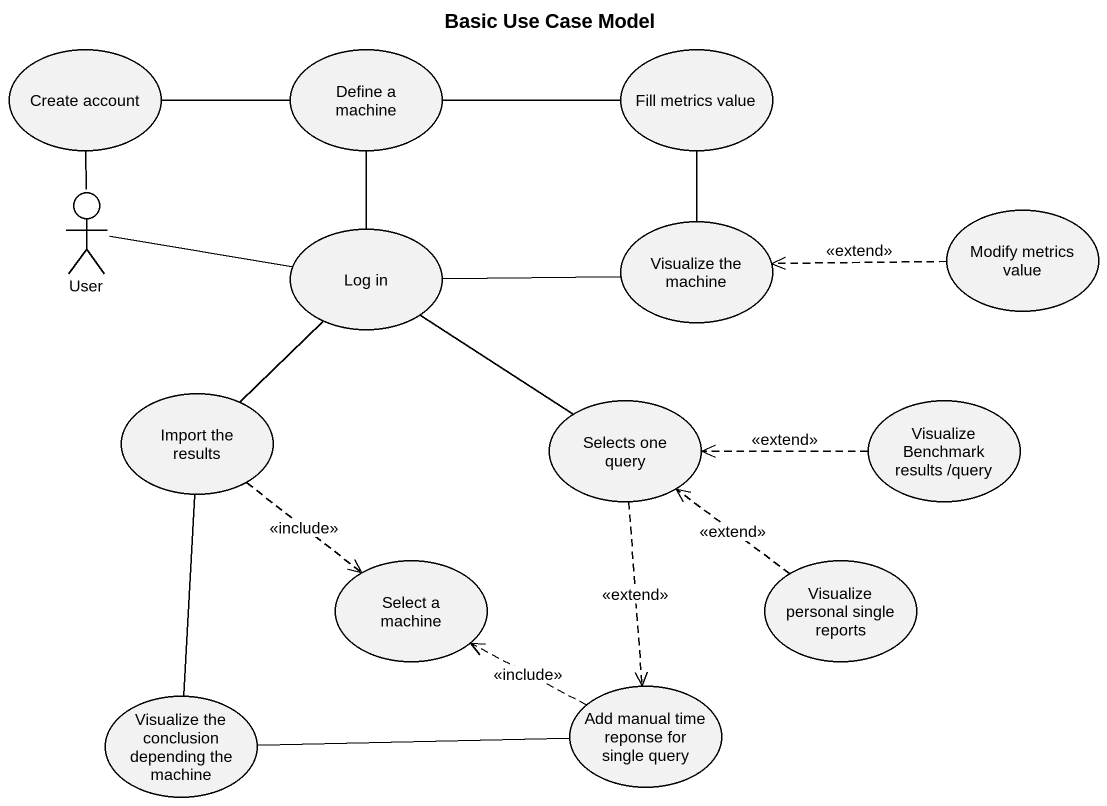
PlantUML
@startuml
title Basic Use Case Model
usecase "Create account" as Create_account
usecase "Define a machine" as Define_a_machine
usecase "Fill metrics value" as Fill_metrics_value
actor User
usecase "Log in" as Log_in
usecase "Visualize the machine" as Visualize_the_machine
usecase "Modify metrics value" as Modify_metrics_value
usecase "Import the results" as Import_the_results
usecase "Selects one query" as Selects_one_query
usecase "Visualize Benchmark results /query" as Visualize_Benchmark_results
usecase "Select a machine" as Select_a_machine
usecase "Visualize personal single reports" as Visualize_personal_single
usecase "Visualize the conclusion depending the machine" as Visualize_the_conclusion
usecase "Add manual time reponse for single query" as Add_manual_time_reponse_for
Create_account -right- Define_a_machine
Define_a_machine -right- Fill_metrics_value
Fill_metrics_value -- Visualize_the_machine
User -up- Create_account
User -right- Log_in
Log_in -up- Define_a_machine
Log_in -right- Visualize_the_machine
Log_in -- Selects_one_query
Modify_metrics_value .left.> Visualize_the_machine : <<extend>>
Import_the_results -up- Log_in
Import_the_results ..> Select_a_machine : <<include>>
Import_the_results -- Visualize_the_conclusion
Selects_one_query ..> Add_manual_time_reponse_for : <<extend>>
Visualize_Benchmark_results .left.> Selects_one_query : <<extend>>
Visualize_personal_single .up.> Selects_one_query : <<extend>>
Add_manual_time_reponse_for .left.> Select_a_machine : <<include>>
Add_manual_time_reponse_for -left- Visualize_the_conclusion
@enduml
